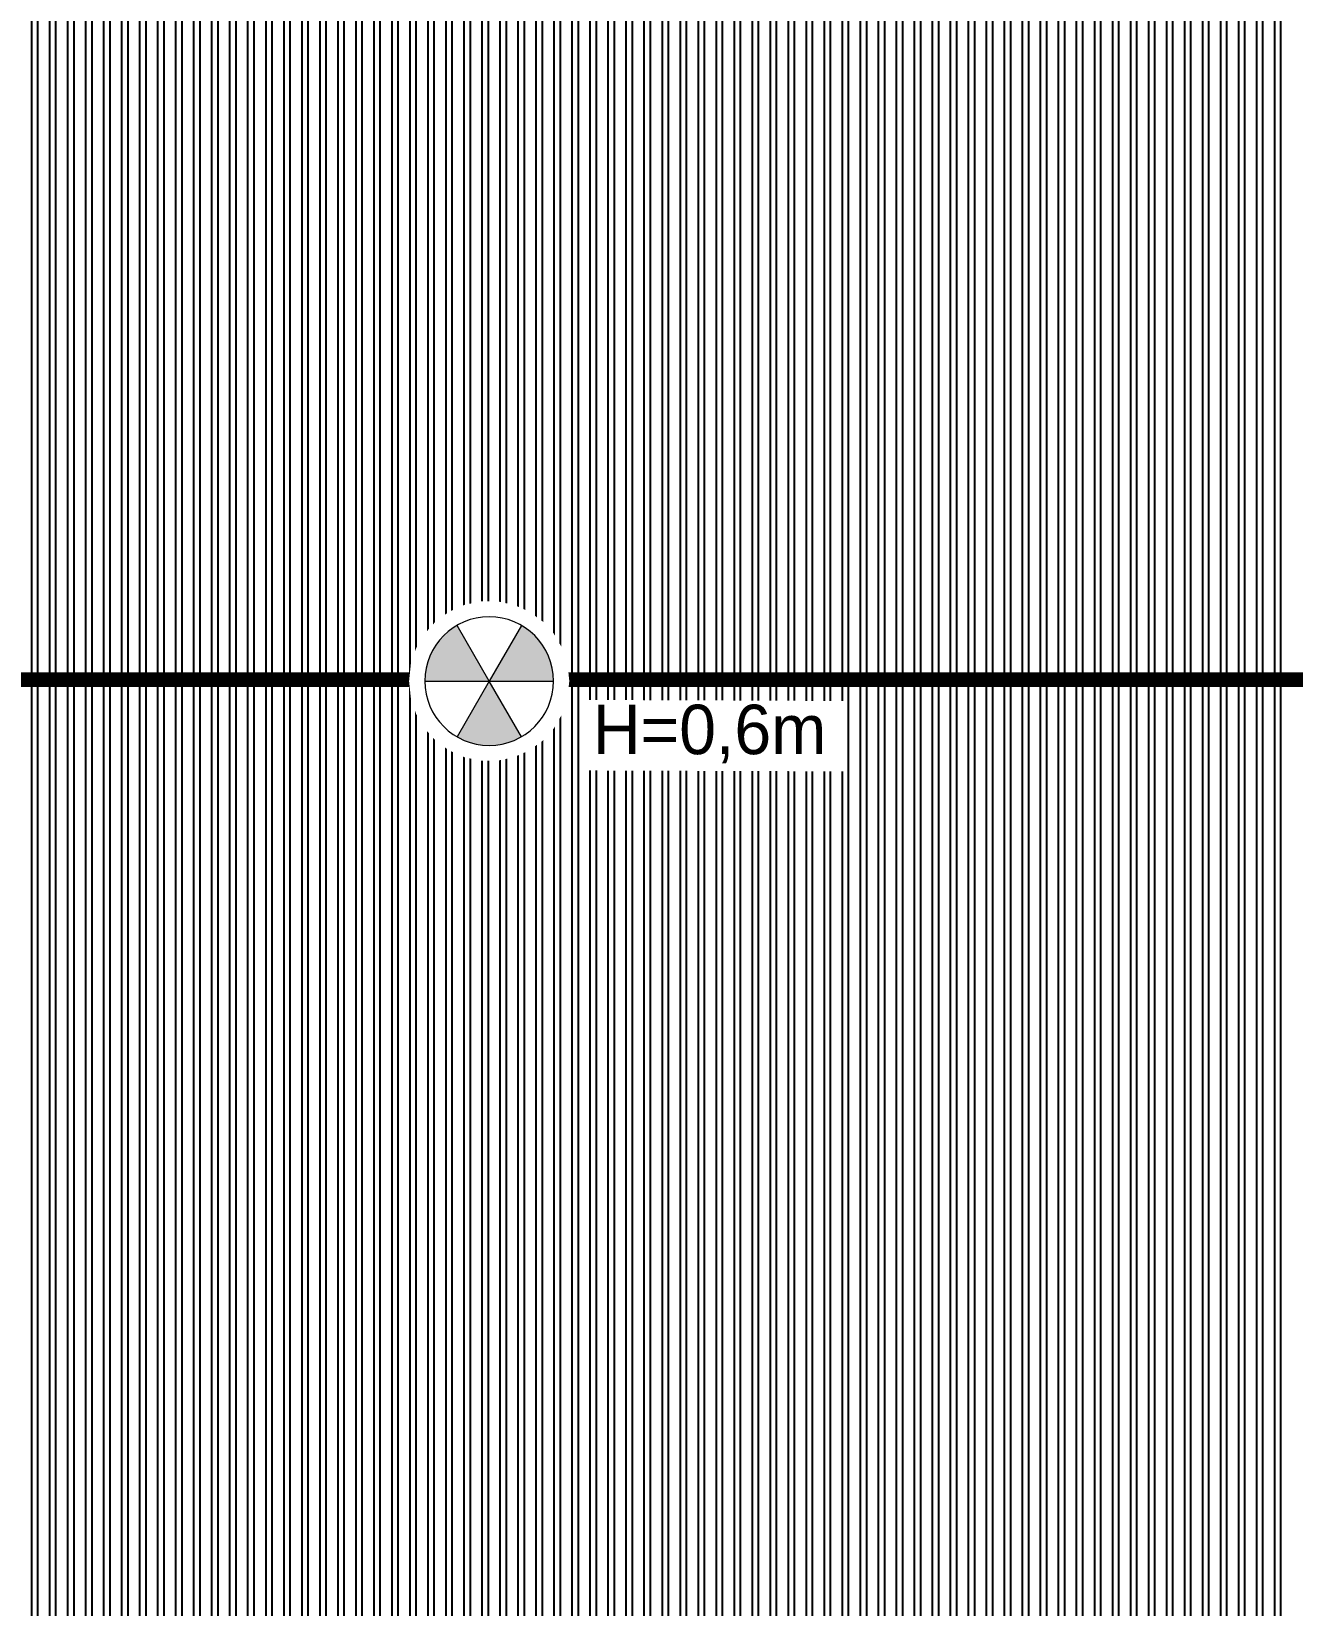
# Model space of a CAD drawing. Header units: millimetres. Extents: x -107267 to 109426, y -98906 to 83910.
# Drawn here: x -4756 to -423, y -10804 to -5394 of the extents above; entities that cross this region are included whole.
import ezdxf
from ezdxf.enums import TextEntityAlignment as Align

# ---------------------------------------------------------------- set-up
doc = ezdxf.new("R2010")
doc.units = ezdxf.units.MM
doc.linetypes.add('ACAD_ISO10W100', pattern=[18, 12, -3, 0, -3])
for name, color, linetype in [('00 - wipout', 1, 'Continuous'), ('00 - ZONA DE PROTEÇÃO', 4, 'Continuous'), ('Top (Plan) View-MISC', 7, 'Continuous')]:
    doc.layers.add(name, color=color, linetype=linetype)
doc.layers.add('000-M3G-MALHA NOVA', color=5, linetype='ACAD_ISO10W100', lineweight=0)
doc.layers.add('00_SPDA_captacao_novo', color=5, linetype='Continuous', lineweight=9)

# ---------------------------------------------------------------- blocks, each defined once
blk = doc.blocks.new('M3G_P_CPTOR AEREO 600')
blk.add_attdef('ALTURA', text='', height=1.7).set_placement((0.739, -2.574), align=Align.TOP_LEFT)
at = {"color": 255, "lineweight": 0}
blk.add_wipeout([(-0.23, 2.19), (-0.68, 2.094), (-1.101, 1.907), (-1.473, 1.636), (-1.781, 1.294), (-2.012, 0.896), (-2.154, 0.458), (-2.202, 0), (-2.154, -0.458), (-2.012, -0.896), (-1.781, -1.294), (-1.473, -1.636), (-1.101, -1.907), (-0.68, -2.094), (-0.23, -2.19), (0.23, -2.19), (0.68, -2.094), (1.101, -1.907), (1.473, -1.636), (1.781, -1.294), (2.012, -0.896), (2.154, -0.458), (2.202, 0), (2.154, 0.458), (2.012, 0.896), (1.781, 1.294), (1.473, 1.636), (1.101, 1.907), (0.68, 2.094), (0.23, 2.19)], dxfattribs=at)
at = {"lineweight": 9}
h = blk.add_hatch(color=256, dxfattribs=at)
h.dxf.hatch_style = 1
h.paths.add_polyline_path([(0.884, 1.532, 0.267949), (-0.884, 1.532), (0, 0)])
h.paths.add_polyline_path([(-1.769, 0, 0.267949), (-0.884, -1.532), (0, 0)])
h.paths.add_polyline_path([(0.884, -1.532, 0.267949), (1.769, 0), (0, 0)])
for p, q in [((0, 0), (-0.884, 1.532)), ((0.884, 1.532), (0, 0)), ((-1.769, 0), (0, 0)), ((0, 0), (-0.884, -1.532)), ((0.884, -1.532), (0, 0)), ((0, 0), (1.769, 0))]:
    blk.add_line(p, q, dxfattribs=at)
blk.add_circle((0, 0), 1.769, dxfattribs=at)
blk = doc.blocks.new('*U481')
at = {"layer": 'Top (Plan) View-MISC', "color": 0, "linetype": 'ByBlock', "lineweight": -2}
for p, q in [((-4735.1, -7621.9), (-4694.4, -7621.9)), ((-4673.2, -7621.9), (-4632.5, -7621.9)), ((-4611.3, -7621.9), (-4570.6, -7621.9)), ((-4549.4, -7621.9), (-4508.7, -7621.9)), ((-4487.5, -7621.9), (-4446.8, -7621.9)), ((-4425.6, -7621.9), (-4384.9, -7621.9)), ((-4363.7, -7621.9), (-4323, -7621.9)), ((-4301.8, -7621.9), (-4261.1, -7621.9)), ((-4239.9, -7621.9), (-4199.2, -7621.9)), ((-4178, -7621.9), (-4137.3, -7621.9)), ((-4116.1, -7621.9), (-4075.4, -7621.9)), ((-4054.2, -7621.9), (-4013.5, -7621.9)), ((-3992.3, -7621.9), (-3951.6, -7621.9)), ((-3930.4, -7621.9), (-3889.7, -7621.9)), ((-3868.5, -7621.9), (-3827.8, -7621.9)), ((-3806.6, -7621.9), (-3765.9, -7621.9)), ((-3744.7, -7621.9), (-3704, -7621.9)), ((-3682.8, -7621.9), (-3642.1, -7621.9)), ((-3620.9, -7621.9), (-3580.2, -7621.9)), ((-3559, -7621.9), (-3518.3, -7621.9)), ((-3497.1, -7621.9), (-3456.4, -7621.9)), ((-3435.2, -7621.9), (-3394.5, -7621.9)), ((-3373.3, -7621.9), (-3332.6, -7621.9)), ((-3311.4, -7621.9), (-3270.7, -7621.9)), ((-3249.5, -7621.9), (-3208.8, -7621.9)), ((-3187.6, -7621.9), (-3146.9, -7621.9)), ((-3121.5, -7621.9), (-3085, -7621.9)), ((-3063.8, -7621.9), (-3023.1, -7621.9)), ((-3001.9, -7621.9), (-2961.2, -7621.9)), ((-2940, -7621.9), (-2899.3, -7621.9)), ((-2878.1, -7621.9), (-2837.4, -7621.9)), ((-2816.2, -7621.9), (-2775.5, -7621.9)), ((-2754.3, -7621.9), (-2713.6, -7621.9)), ((-2692.4, -7621.9), (-2651.7, -7621.9)), ((-2630.5, -7621.9), (-2589.8, -7621.9)), ((-2568.6, -7621.9), (-2527.9, -7621.9)), ((-2506.7, -7621.9), (-2466, -7621.9)), ((-2444.8, -7621.9), (-2404.1, -7621.9)), ((-2382.9, -7621.9), (-2342.2, -7621.9)), ((-2321, -7621.9), (-2280.3, -7621.9)), ((-2259.1, -7621.9), (-2218.4, -7621.9)), ((-2197.2, -7621.9), (-2156.5, -7621.9)), ((-2135.3, -7621.9), (-2094.6, -7621.9)), ((-2073.4, -7621.9), (-2032.7, -7621.9)), ((-2011.5, -7621.9), (-1970.8, -7621.9)), ((-1949.6, -7621.9), (-1908.9, -7621.9)), ((-1887.7, -7621.9), (-1847, -7621.9)), ((-1825.8, -7621.9), (-1785.1, -7621.9)), ((-1763.9, -7621.9), (-1723.2, -7621.9)), ((-1702, -7621.9), (-1661.3, -7621.9)), ((-1640.1, -7621.9), (-1599.4, -7621.9)), ((-1578.2, -7621.9), (-1537.5, -7621.9)), ((-1516.3, -7621.9), (-1475.6, -7621.9)), ((-1454.4, -7621.9), (-1413.7, -7621.9)), ((-1392.5, -7621.9), (-1351.8, -7621.9)), ((-1330.6, -7621.9), (-1290, -7621.9)), ((-1268.7, -7621.9), (-1228.1, -7621.9)), ((-1206.8, -7621.9), (-1166.2, -7621.9)), ((-1144.9, -7621.9), (-1104.3, -7621.9)), ((-1083, -7621.9), (-1042.4, -7621.9)), ((-1021.1, -7621.9), (-980.5, -7621.9)), ((-959.2, -7621.9), (-918.6, -7621.9)), ((-897.4, -7621.9), (-856.7, -7621.9)), ((-835.5, -7621.9), (-794.8, -7621.9)), ((-773.6, -7621.9), (-732.9, -7621.9)), ((-711.7, -7621.9), (-671, -7621.9)), ((-649.8, -7621.9), (-609.1, -7621.9)), ((-587.9, -7621.9), (-547.2, -7621.9)), ((-526, -7621.9), (-485.3, -7621.9)), ((-464.1, -7621.9), (-423.4, -7621.9))]:
    blk.add_line(p, q, dxfattribs=at)
blk = doc.blocks.new('*U870')
at = {"layer": 'Top (Plan) View-MISC', "color": 0, "linetype": 'ByBlock', "lineweight": -2}
for p, q in [((-485.3, -381.9), (-485.3, -7621.9)), ((-464.1, -381.9), (-464.1, -7621.9)), ((-485.3, -7621.9), (-485.3, -14861.9)), ((-485.3, -7621.9), (-464.1, -7621.9)), ((-464.1, -7621.9), (-464.1, -14861.9))]:
    blk.add_line(p, q, dxfattribs=at)
blk = doc.blocks.new('*U871')
at = {"layer": 'Top (Plan) View-MISC', "color": 0, "linetype": 'ByBlock', "lineweight": -2}
for p, q in [((-547.2, -381.9), (-547.2, -7621.9)), ((-526, -381.9), (-526, -7621.9)), ((-547.2, -7621.9), (-547.2, -14861.9)), ((-547.2, -7621.9), (-526, -7621.9)), ((-526, -7621.9), (-526, -14861.9))]:
    blk.add_line(p, q, dxfattribs=at)
blk = doc.blocks.new('*U872')
at = {"layer": 'Top (Plan) View-MISC', "color": 0, "linetype": 'ByBlock', "lineweight": -2}
for p, q in [((-609.1, -381.9), (-609.1, -7621.9)), ((-587.9, -381.9), (-587.9, -7621.9)), ((-609.1, -7621.9), (-609.1, -14861.9)), ((-609.1, -7621.9), (-587.9, -7621.9)), ((-587.9, -7621.9), (-587.9, -14861.9))]:
    blk.add_line(p, q, dxfattribs=at)
blk = doc.blocks.new('*U873')
at = {"layer": 'Top (Plan) View-MISC', "color": 0, "linetype": 'ByBlock', "lineweight": -2}
for p, q in [((-671, -381.9), (-671, -7621.9)), ((-649.8, -381.9), (-649.8, -7621.9)), ((-671, -7621.9), (-671, -14861.9)), ((-671, -7621.9), (-649.8, -7621.9)), ((-649.8, -7621.9), (-649.8, -14861.9))]:
    blk.add_line(p, q, dxfattribs=at)
blk = doc.blocks.new('*U874')
at = {"layer": 'Top (Plan) View-MISC', "color": 0, "linetype": 'ByBlock', "lineweight": -2}
for p, q in [((-732.9, -381.9), (-732.9, -7621.9)), ((-711.7, -381.9), (-711.7, -7621.9)), ((-732.9, -7621.9), (-732.9, -14861.9)), ((-732.9, -7621.9), (-711.7, -7621.9)), ((-711.7, -7621.9), (-711.7, -14861.9))]:
    blk.add_line(p, q, dxfattribs=at)
blk = doc.blocks.new('*U875')
at = {"layer": 'Top (Plan) View-MISC', "color": 0, "linetype": 'ByBlock', "lineweight": -2}
for p, q in [((-794.8, -381.9), (-794.8, -7621.9)), ((-773.6, -381.9), (-773.6, -7621.9)), ((-794.8, -7621.9), (-794.8, -14861.9)), ((-794.8, -7621.9), (-773.6, -7621.9)), ((-773.6, -7621.9), (-773.6, -14861.9))]:
    blk.add_line(p, q, dxfattribs=at)
blk = doc.blocks.new('*U876')
at = {"layer": 'Top (Plan) View-MISC', "color": 0, "linetype": 'ByBlock', "lineweight": -2}
for p, q in [((-856.7, -381.9), (-856.7, -7621.9)), ((-835.5, -381.9), (-835.5, -7621.9)), ((-856.7, -7621.9), (-856.7, -14861.9)), ((-856.7, -7621.9), (-835.5, -7621.9)), ((-835.5, -7621.9), (-835.5, -14861.9))]:
    blk.add_line(p, q, dxfattribs=at)
blk = doc.blocks.new('*U877')
at = {"layer": 'Top (Plan) View-MISC', "color": 0, "linetype": 'ByBlock', "lineweight": -2}
for p, q in [((-918.6, -381.9), (-918.6, -7621.9)), ((-897.4, -381.9), (-897.4, -7621.9)), ((-918.6, -7621.9), (-918.6, -14861.9)), ((-918.6, -7621.9), (-897.4, -7621.9)), ((-897.4, -7621.9), (-897.4, -14861.9))]:
    blk.add_line(p, q, dxfattribs=at)
blk = doc.blocks.new('*U878')
at = {"layer": 'Top (Plan) View-MISC', "color": 0, "linetype": 'ByBlock', "lineweight": -2}
for p, q in [((-980.5, -381.9), (-980.5, -7621.9)), ((-959.2, -381.9), (-959.2, -7621.9)), ((-980.5, -7621.9), (-980.5, -14861.9)), ((-980.5, -7621.9), (-959.2, -7621.9)), ((-959.2, -7621.9), (-959.2, -14861.9))]:
    blk.add_line(p, q, dxfattribs=at)
blk = doc.blocks.new('*U879')
at = {"layer": 'Top (Plan) View-MISC', "color": 0, "linetype": 'ByBlock', "lineweight": -2}
for p, q in [((-1042.4, -381.9), (-1042.4, -7621.9)), ((-1021.1, -381.9), (-1021.1, -7621.9)), ((-1042.4, -7621.9), (-1042.4, -14861.9)), ((-1042.4, -7621.9), (-1021.1, -7621.9)), ((-1021.1, -7621.9), (-1021.1, -14861.9))]:
    blk.add_line(p, q, dxfattribs=at)
blk = doc.blocks.new('*U880')
at = {"layer": 'Top (Plan) View-MISC', "color": 0, "linetype": 'ByBlock', "lineweight": -2}
for p, q in [((-1104.3, -381.9), (-1104.3, -7621.9)), ((-1083, -381.9), (-1083, -7621.9)), ((-1104.3, -7621.9), (-1104.3, -14861.9)), ((-1104.3, -7621.9), (-1083, -7621.9)), ((-1083, -7621.9), (-1083, -14861.9))]:
    blk.add_line(p, q, dxfattribs=at)
blk = doc.blocks.new('*U881')
at = {"layer": 'Top (Plan) View-MISC', "color": 0, "linetype": 'ByBlock', "lineweight": -2}
for p, q in [((-1166.2, -3379.4), (-1166.2, -7621.9)), ((-1144.9, -3379.4), (-1144.9, -7621.9)), ((-1166.2, -7621.9), (-1166.2, -14861.9)), ((-1166.2, -7621.9), (-1144.9, -7621.9)), ((-1144.9, -7621.9), (-1144.9, -14861.9))]:
    blk.add_line(p, q, dxfattribs=at)
blk = doc.blocks.new('*U882')
at = {"layer": 'Top (Plan) View-MISC', "color": 0, "linetype": 'ByBlock', "lineweight": -2}
for p, q in [((-1228.1, -3379.4), (-1228.1, -7621.9)), ((-1206.8, -3379.4), (-1206.8, -7621.9)), ((-1228.1, -7621.9), (-1228.1, -14861.9)), ((-1228.1, -7621.9), (-1206.8, -7621.9)), ((-1206.8, -7621.9), (-1206.8, -14861.9))]:
    blk.add_line(p, q, dxfattribs=at)
blk = doc.blocks.new('*U883')
at = {"layer": 'Top (Plan) View-MISC', "color": 0, "linetype": 'ByBlock', "lineweight": -2}
for p, q in [((-1268.7, -3188), (-1268.7, -7621.9)), ((-1290, -3218.4), (-1290, -7621.9)), ((-1290, -7621.9), (-1290, -14861.9)), ((-1290, -7621.9), (-1268.7, -7621.9)), ((-1268.7, -7621.9), (-1268.7, -14861.9))]:
    blk.add_line(p, q, dxfattribs=at)
blk = doc.blocks.new('*U884')
at = {"layer": 'Top (Plan) View-MISC', "color": 0, "linetype": 'ByBlock', "lineweight": -2}
for p, q in [((-1351.8, -3271.5), (-1351.8, -7621.9)), ((-1330.6, -3257.3), (-1330.6, -7621.9)), ((-1351.8, -7621.9), (-1351.8, -14861.9)), ((-1351.8, -7621.9), (-1330.6, -7621.9)), ((-1330.6, -7621.9), (-1330.6, -14861.9))]:
    blk.add_line(p, q, dxfattribs=at)
blk = doc.blocks.new('*U885')
at = {"layer": 'Top (Plan) View-MISC', "color": 0, "linetype": 'ByBlock', "lineweight": -2}
for p, q in [((-1413.7, -3297.2), (-1413.7, -7621.9)), ((-1392.5, -3290.7), (-1392.5, -7621.9)), ((-1413.7, -7621.9), (-1413.7, -14861.9)), ((-1413.7, -7621.9), (-1392.5, -7621.9)), ((-1392.5, -7621.9), (-1392.5, -14861.9))]:
    blk.add_line(p, q, dxfattribs=at)
blk = doc.blocks.new('*U886')
at = {"layer": 'Top (Plan) View-MISC', "color": 0, "linetype": 'ByBlock', "lineweight": -2}
for p, q in [((-1475.6, -3304.6), (-1475.6, -7621.9)), ((-1454.4, -3304), (-1454.4, -7621.9)), ((-1475.6, -7621.9), (-1475.6, -14861.9)), ((-1475.6, -7621.9), (-1454.4, -7621.9)), ((-1454.4, -7621.9), (-1454.4, -14861.9))]:
    blk.add_line(p, q, dxfattribs=at)
blk = doc.blocks.new('*U887')
at = {"layer": 'Top (Plan) View-MISC', "color": 0, "linetype": 'ByBlock', "lineweight": -2}
for p, q in [((-1537.5, -3295.5), (-1537.5, -7621.9)), ((-1516.3, -3300.6), (-1516.3, -7621.9)), ((-1537.5, -7621.9), (-1537.5, -14861.9)), ((-1537.5, -7621.9), (-1516.3, -7621.9)), ((-1516.3, -7621.9), (-1516.3, -14861.9))]:
    blk.add_line(p, q, dxfattribs=at)
blk = doc.blocks.new('*U888')
at = {"layer": 'Top (Plan) View-MISC', "color": 0, "linetype": 'ByBlock', "lineweight": -2}
for p, q in [((-1599.4, -3267.7), (-1599.4, -7621.9)), ((-1578.2, -3279.7), (-1578.2, -7621.9)), ((-1599.4, -7621.9), (-1599.4, -14861.9)), ((-1599.4, -7621.9), (-1578.2, -7621.9)), ((-1578.2, -7621.9), (-1578.2, -14861.9))]:
    blk.add_line(p, q, dxfattribs=at)
blk = doc.blocks.new('*U889')
at = {"layer": 'Top (Plan) View-MISC', "color": 0, "linetype": 'ByBlock', "lineweight": -2}
for p, q in [((-1661.3, -3210.5), (-1661.3, -7621.9)), ((-1640.1, -3235), (-1640.1, -7621.9)), ((-1661.3, -7621.9), (-1661.3, -14861.9)), ((-1661.3, -7621.9), (-1640.1, -7621.9)), ((-1640.1, -7621.9), (-1640.1, -14861.9))]:
    blk.add_line(p, q, dxfattribs=at)
blk = doc.blocks.new('*U890')
at = {"layer": 'Top (Plan) View-MISC', "color": 0, "linetype": 'ByBlock', "lineweight": -2}
for p, q in [((-1723.2, -381.9), (-1723.2, -7621.9)), ((-1702, -3124.9), (-1702, -7621.9)), ((-1723.2, -7621.9), (-1723.2, -14861.9)), ((-1723.2, -7621.9), (-1702, -7621.9)), ((-1702, -7621.9), (-1702, -14861.9))]:
    blk.add_line(p, q, dxfattribs=at)
blk = doc.blocks.new('*U891')
at = {"layer": 'Top (Plan) View-MISC', "color": 0, "linetype": 'ByBlock', "lineweight": -2}
for p, q in [((-1785.1, -381.9), (-1785.1, -7621.9)), ((-1763.9, -381.9), (-1763.9, -7621.9)), ((-1785.1, -7621.9), (-1785.1, -14861.9)), ((-1785.1, -7621.9), (-1763.9, -7621.9)), ((-1763.9, -7621.9), (-1763.9, -14861.9))]:
    blk.add_line(p, q, dxfattribs=at)
blk = doc.blocks.new('*U892')
at = {"layer": 'Top (Plan) View-MISC', "color": 0, "linetype": 'ByBlock', "lineweight": -2}
for p, q in [((-1847, -381.9), (-1847, -7621.9)), ((-1825.8, -381.9), (-1825.8, -7621.9)), ((-1847, -7621.9), (-1847, -14861.9)), ((-1847, -7621.9), (-1825.8, -7621.9)), ((-1825.8, -7621.9), (-1825.8, -14861.9))]:
    blk.add_line(p, q, dxfattribs=at)
blk = doc.blocks.new('*U893')
at = {"layer": 'Top (Plan) View-MISC', "color": 0, "linetype": 'ByBlock', "lineweight": -2}
for p, q in [((-1908.9, -381.9), (-1908.9, -7621.9)), ((-1887.7, -381.9), (-1887.7, -7621.9)), ((-1908.9, -7621.9), (-1908.9, -14861.9)), ((-1908.9, -7621.9), (-1887.7, -7621.9)), ((-1887.7, -7621.9), (-1887.7, -14861.9))]:
    blk.add_line(p, q, dxfattribs=at)
blk = doc.blocks.new('*U894')
at = {"layer": 'Top (Plan) View-MISC', "color": 0, "linetype": 'ByBlock', "lineweight": -2}
for p, q in [((-1970.8, -381.9), (-1970.8, -7621.9)), ((-1949.6, -381.9), (-1949.6, -7621.9)), ((-1970.8, -7621.9), (-1970.8, -14861.9)), ((-1970.8, -7621.9), (-1949.6, -7621.9)), ((-1949.6, -7621.9), (-1949.6, -14861.9))]:
    blk.add_line(p, q, dxfattribs=at)
blk = doc.blocks.new('*U895')
at = {"layer": 'Top (Plan) View-MISC', "color": 0, "linetype": 'ByBlock', "lineweight": -2}
for p, q in [((-2032.7, -381.9), (-2032.7, -7621.9)), ((-2011.5, -381.9), (-2011.5, -7621.9)), ((-2032.7, -7621.9), (-2032.7, -14861.9)), ((-2032.7, -7621.9), (-2011.5, -7621.9)), ((-2011.5, -7621.9), (-2011.5, -14861.9))]:
    blk.add_line(p, q, dxfattribs=at)
blk = doc.blocks.new('*U896')
at = {"layer": 'Top (Plan) View-MISC', "color": 0, "linetype": 'ByBlock', "lineweight": -2}
for p, q in [((-2094.6, -381.9), (-2094.6, -7621.9)), ((-2073.4, -381.9), (-2073.4, -7621.9)), ((-2094.6, -7621.9), (-2094.6, -14861.9)), ((-2094.6, -7621.9), (-2073.4, -7621.9)), ((-2073.4, -7621.9), (-2073.4, -14861.9))]:
    blk.add_line(p, q, dxfattribs=at)
blk = doc.blocks.new('*U897')
at = {"layer": 'Top (Plan) View-MISC', "color": 0, "linetype": 'ByBlock', "lineweight": -2}
for p, q in [((-2156.5, -381.9), (-2156.5, -7621.9)), ((-2135.3, -381.9), (-2135.3, -7621.9)), ((-2156.5, -7621.9), (-2156.5, -14861.9)), ((-2156.5, -7621.9), (-2135.3, -7621.9)), ((-2135.3, -7621.9), (-2135.3, -14861.9))]:
    blk.add_line(p, q, dxfattribs=at)
blk = doc.blocks.new('*U898')
at = {"layer": 'Top (Plan) View-MISC', "color": 0, "linetype": 'ByBlock', "lineweight": -2}
for p, q in [((-2218.4, -381.9), (-2218.4, -7621.9)), ((-2197.2, -381.9), (-2197.2, -7621.9)), ((-2218.4, -7621.9), (-2218.4, -14861.9)), ((-2218.4, -7621.9), (-2197.2, -7621.9)), ((-2197.2, -7621.9), (-2197.2, -14861.9))]:
    blk.add_line(p, q, dxfattribs=at)
blk = doc.blocks.new('*U899')
at = {"layer": 'Top (Plan) View-MISC', "color": 0, "linetype": 'ByBlock', "lineweight": -2}
for p, q in [((-2280.3, -381.9), (-2280.3, -7621.9)), ((-2259.1, -381.9), (-2259.1, -7621.9)), ((-2280.3, -7621.9), (-2280.3, -14861.9)), ((-2280.3, -7621.9), (-2259.1, -7621.9)), ((-2259.1, -7621.9), (-2259.1, -14861.9))]:
    blk.add_line(p, q, dxfattribs=at)
blk = doc.blocks.new('*U900')
at = {"layer": 'Top (Plan) View-MISC', "color": 0, "linetype": 'ByBlock', "lineweight": -2}
for p, q in [((-2342.2, -381.9), (-2342.2, -7621.9)), ((-2321, -381.9), (-2321, -7621.9)), ((-2342.2, -7621.9), (-2342.2, -14861.9)), ((-2342.2, -7621.9), (-2321, -7621.9)), ((-2321, -7621.9), (-2321, -14861.9))]:
    blk.add_line(p, q, dxfattribs=at)
blk = doc.blocks.new('*U901')
at = {"layer": 'Top (Plan) View-MISC', "color": 0, "linetype": 'ByBlock', "lineweight": -2}
for p, q in [((-2404.1, -381.9), (-2404.1, -7621.9)), ((-2382.9, -381.9), (-2382.9, -7621.9)), ((-2404.1, -7621.9), (-2404.1, -14861.9)), ((-2404.1, -7621.9), (-2382.9, -7621.9)), ((-2382.9, -7621.9), (-2382.9, -14861.9))]:
    blk.add_line(p, q, dxfattribs=at)
blk = doc.blocks.new('*U902')
at = {"layer": 'Top (Plan) View-MISC', "color": 0, "linetype": 'ByBlock', "lineweight": -2}
for p, q in [((-2466, -381.9), (-2466, -7621.9)), ((-2444.8, -381.9), (-2444.8, -7621.9)), ((-2466, -7621.9), (-2466, -14861.9)), ((-2466, -7621.9), (-2444.8, -7621.9)), ((-2444.8, -7621.9), (-2444.8, -14861.9))]:
    blk.add_line(p, q, dxfattribs=at)
blk = doc.blocks.new('*U903')
at = {"layer": 'Top (Plan) View-MISC', "color": 0, "linetype": 'ByBlock', "lineweight": -2}
for p, q in [((-2527.9, -381.9), (-2527.9, -7621.9)), ((-2506.7, -381.9), (-2506.7, -7621.9)), ((-2527.9, -7621.9), (-2527.9, -14861.9)), ((-2527.9, -7621.9), (-2506.7, -7621.9)), ((-2506.7, -7621.9), (-2506.7, -14861.9))]:
    blk.add_line(p, q, dxfattribs=at)
blk = doc.blocks.new('*U904')
at = {"layer": 'Top (Plan) View-MISC', "color": 0, "linetype": 'ByBlock', "lineweight": -2}
for p, q in [((-2589.8, -381.9), (-2589.8, -7621.9)), ((-2568.6, -381.9), (-2568.6, -7621.9)), ((-2589.8, -7621.9), (-2589.8, -14861.9)), ((-2589.8, -7621.9), (-2568.6, -7621.9)), ((-2568.6, -7621.9), (-2568.6, -14861.9))]:
    blk.add_line(p, q, dxfattribs=at)
blk = doc.blocks.new('*U905')
at = {"layer": 'Top (Plan) View-MISC', "color": 0, "linetype": 'ByBlock', "lineweight": -2}
for p, q in [((-2651.7, -381.9), (-2651.7, -7621.9)), ((-2630.5, -381.9), (-2630.5, -7621.9)), ((-2651.7, -7621.9), (-2651.7, -14861.9)), ((-2651.7, -7621.9), (-2630.5, -7621.9)), ((-2630.5, -7621.9), (-2630.5, -14861.9))]:
    blk.add_line(p, q, dxfattribs=at)
blk = doc.blocks.new('*U906')
at = {"layer": 'Top (Plan) View-MISC', "color": 0, "linetype": 'ByBlock', "lineweight": -2}
for p, q in [((-2713.6, -381.9), (-2713.6, -7621.9)), ((-2692.4, -381.9), (-2692.4, -7621.9)), ((-2713.6, -7621.9), (-2713.6, -14861.9)), ((-2713.6, -7621.9), (-2692.4, -7621.9)), ((-2692.4, -7621.9), (-2692.4, -14861.9))]:
    blk.add_line(p, q, dxfattribs=at)
blk = doc.blocks.new('*U907')
at = {"layer": 'Top (Plan) View-MISC', "color": 0, "linetype": 'ByBlock', "lineweight": -2}
for p, q in [((-2775.5, -381.9), (-2775.5, -7621.9)), ((-2754.3, -381.9), (-2754.3, -7621.9)), ((-2775.5, -7621.9), (-2775.5, -14861.9)), ((-2775.5, -7621.9), (-2754.3, -7621.9)), ((-2754.3, -7621.9), (-2754.3, -14861.9))]:
    blk.add_line(p, q, dxfattribs=at)
blk = doc.blocks.new('*U908')
at = {"layer": 'Top (Plan) View-MISC', "color": 0, "linetype": 'ByBlock', "lineweight": -2}
for p, q in [((-2837.4, -381.9), (-2837.4, -7621.9)), ((-2816.2, -381.9), (-2816.2, -7621.9)), ((-2837.4, -7621.9), (-2837.4, -14861.9)), ((-2837.4, -7621.9), (-2816.2, -7621.9)), ((-2816.2, -7621.9), (-2816.2, -14861.9))]:
    blk.add_line(p, q, dxfattribs=at)
blk = doc.blocks.new('*U909')
at = {"layer": 'Top (Plan) View-MISC', "color": 0, "linetype": 'ByBlock', "lineweight": -2}
for p, q in [((-2899.3, -381.9), (-2899.3, -7621.9)), ((-2878.1, -381.9), (-2878.1, -7621.9)), ((-2899.3, -7621.9), (-2899.3, -14861.9)), ((-2899.3, -7621.9), (-2878.1, -7621.9)), ((-2878.1, -7621.9), (-2878.1, -14861.9))]:
    blk.add_line(p, q, dxfattribs=at)
blk = doc.blocks.new('*U910')
at = {"layer": 'Top (Plan) View-MISC', "color": 0, "linetype": 'ByBlock', "lineweight": -2}
for p, q in [((-2961.2, -381.9), (-2961.2, -7621.9)), ((-2940, -381.9), (-2940, -7621.9)), ((-2961.2, -7621.9), (-2961.2, -14861.9)), ((-2961.2, -7621.9), (-2940, -7621.9)), ((-2940, -7621.9), (-2940, -14861.9))]:
    blk.add_line(p, q, dxfattribs=at)
blk = doc.blocks.new('*U911')
at = {"layer": 'Top (Plan) View-MISC', "color": 0, "linetype": 'ByBlock', "lineweight": -2}
for p, q in [((-3023.1, -381.9), (-3023.1, -7621.9)), ((-3001.9, -381.9), (-3001.9, -7621.9)), ((-3023.1, -7621.9), (-3023.1, -14861.9)), ((-3023.1, -7621.9), (-3001.9, -7621.9)), ((-3001.9, -7621.9), (-3001.9, -14861.9))]:
    blk.add_line(p, q, dxfattribs=at)
blk = doc.blocks.new('*U912')
at = {"layer": 'Top (Plan) View-MISC', "color": 0, "linetype": 'ByBlock', "lineweight": -2}
for p, q in [((-3085, -381.9), (-3085, -7621.9)), ((-3063.8, -381.9), (-3063.8, -7621.9)), ((-3085, -7621.9), (-3085, -14861.9)), ((-3085, -7621.9), (-3063.8, -7621.9)), ((-3063.8, -7621.9), (-3063.8, -14861.9))]:
    blk.add_line(p, q, dxfattribs=at)
blk = doc.blocks.new('*U913')
at = {"layer": 'Top (Plan) View-MISC', "color": 0, "linetype": 'ByBlock', "lineweight": -2}
for p, q in [((-3146.9, -2752.2), (-3146.9, -7621.9)), ((-3125.7, -2752.2), (-3125.7, -7613.3)), ((-3146.9, -7621.9), (-3146.9, -14861.9)), ((-3146.9, -7621.9), (-3140.5, -7621.9)), ((-3125.7, -7621.9), (-3125.7, -14861.9))]:
    blk.add_line(p, q, dxfattribs=at)
blk = doc.blocks.new('*U914')
at = {"layer": 'Top (Plan) View-MISC', "color": 0, "linetype": 'ByBlock', "lineweight": -2}
for p, q in [((-3208.8, -381.9), (-3208.8, -7621.9)), ((-3187.6, -2752.2), (-3187.6, -7621.9)), ((-3208.8, -7621.9), (-3208.8, -14861.9)), ((-3208.8, -7621.9), (-3187.6, -7621.9)), ((-3187.6, -7621.9), (-3187.6, -14861.9))]:
    blk.add_line(p, q, dxfattribs=at)
blk = doc.blocks.new('*U915')
at = {"layer": 'Top (Plan) View-MISC', "color": 0, "linetype": 'ByBlock', "lineweight": -2}
for p, q in [((-3270.7, -4333.8), (-3270.7, -7621.9)), ((-3249.5, -4333.8), (-3249.5, -7621.9)), ((-3270.7, -7621.9), (-3270.7, -14861.9)), ((-3270.7, -7621.9), (-3249.5, -7621.9)), ((-3249.5, -7621.9), (-3249.5, -14861.9))]:
    blk.add_line(p, q, dxfattribs=at)
blk = doc.blocks.new('*U916')
at = {"layer": 'Top (Plan) View-MISC', "color": 0, "linetype": 'ByBlock', "lineweight": -2}
for p, q in [((-3332.6, -4071.3), (-3332.6, -7621.9)), ((-3311.4, -4333.8), (-3311.4, -7621.9)), ((-3332.6, -7621.9), (-3332.6, -14861.9)), ((-3332.6, -7621.9), (-3311.4, -7621.9)), ((-3311.4, -7621.9), (-3311.4, -14861.9))]:
    blk.add_line(p, q, dxfattribs=at)
blk = doc.blocks.new('*U917')
at = {"layer": 'Top (Plan) View-MISC', "color": 0, "linetype": 'ByBlock', "lineweight": -2}
for p, q in [((-3373.3, -4162.5), (-3373.3, -7621.9)), ((-3394.5, -4187.6), (-3394.5, -7621.9)), ((-3394.5, -7621.9), (-3394.5, -14861.9)), ((-3394.5, -7621.9), (-3373.3, -7621.9)), ((-3373.3, -7621.9), (-3373.3, -14861.9))]:
    blk.add_line(p, q, dxfattribs=at)
blk = doc.blocks.new('*U918')
at = {"layer": 'Top (Plan) View-MISC', "color": 0, "linetype": 'ByBlock', "lineweight": -2}
for p, q in [((-3456.4, -4233.2), (-3456.4, -7621.9)), ((-3435.2, -4221), (-3435.2, -7621.9)), ((-3456.4, -7621.9), (-3456.4, -14861.9)), ((-3456.4, -7621.9), (-3435.2, -7621.9)), ((-3435.2, -7621.9), (-3435.2, -14861.9))]:
    blk.add_line(p, q, dxfattribs=at)
blk = doc.blocks.new('*U919')
at = {"layer": 'Top (Plan) View-MISC', "color": 0, "linetype": 'ByBlock', "lineweight": -2}
for p, q in [((-3518.3, -4254.7), (-3518.3, -7621.9)), ((-3497.1, -4249.5), (-3497.1, -7621.9)), ((-3518.3, -7621.9), (-3518.3, -14861.9)), ((-3518.3, -7621.9), (-3497.1, -7621.9)), ((-3497.1, -7621.9), (-3497.1, -14861.9))]:
    blk.add_line(p, q, dxfattribs=at)
blk = doc.blocks.new('*U920')
at = {"layer": 'Top (Plan) View-MISC', "color": 0, "linetype": 'ByBlock', "lineweight": -2}
for p, q in [((-3580.2, -4258.6), (-3580.2, -7621.9)), ((-3559, -4259.1), (-3559, -7621.9)), ((-3580.2, -7621.9), (-3580.2, -14861.9)), ((-3580.2, -7621.9), (-3559, -7621.9)), ((-3559, -7621.9), (-3559, -14861.9))]:
    blk.add_line(p, q, dxfattribs=at)
blk = doc.blocks.new('*U921')
at = {"layer": 'Top (Plan) View-MISC', "color": 0, "linetype": 'ByBlock', "lineweight": -2}
for p, q in [((-3642.1, -4245.8), (-3642.1, -7621.9)), ((-3620.9, -4252.2), (-3620.9, -7621.9)), ((-3642.1, -7621.9), (-3642.1, -14861.9)), ((-3642.1, -7621.9), (-3620.9, -7621.9)), ((-3620.9, -7621.9), (-3620.9, -14861.9))]:
    blk.add_line(p, q, dxfattribs=at)
blk = doc.blocks.new('*U922')
at = {"layer": 'Top (Plan) View-MISC', "color": 0, "linetype": 'ByBlock', "lineweight": -2}
for p, q in [((-3704, -4213.2), (-3704, -7621.9)), ((-3682.8, -4227.1), (-3682.8, -7621.9)), ((-3704, -7621.9), (-3704, -14861.9)), ((-3704, -7621.9), (-3682.8, -7621.9)), ((-3682.8, -7621.9), (-3682.8, -14861.9))]:
    blk.add_line(p, q, dxfattribs=at)
blk = doc.blocks.new('*U923')
at = {"layer": 'Top (Plan) View-MISC', "color": 0, "linetype": 'ByBlock', "lineweight": -2}
for p, q in [((-3765.9, -4145.5), (-3765.9, -7621.9)), ((-3744.7, -4175.1), (-3744.7, -7621.9)), ((-3765.9, -7621.9), (-3765.9, -14861.9)), ((-3765.9, -7621.9), (-3744.7, -7621.9)), ((-3744.7, -7621.9), (-3744.7, -14861.9))]:
    blk.add_line(p, q, dxfattribs=at)
blk = doc.blocks.new('*U924')
at = {"layer": 'Top (Plan) View-MISC', "color": 0, "linetype": 'ByBlock', "lineweight": -2}
for p, q in [((-3827.8, -381.9), (-3827.8, -7621.9)), ((-3806.6, -381.9), (-3806.6, -7621.9)), ((-3827.8, -7621.9), (-3827.8, -14861.9)), ((-3827.8, -7621.9), (-3806.6, -7621.9)), ((-3806.6, -7621.9), (-3806.6, -14861.9))]:
    blk.add_line(p, q, dxfattribs=at)
blk = doc.blocks.new('*U925')
at = {"layer": 'Top (Plan) View-MISC', "color": 0, "linetype": 'ByBlock', "lineweight": -2}
for p, q in [((-3868.5, -3173.9), (-3868.5, -7621.9)), ((-3889.7, -3208.6), (-3889.7, -7621.9)), ((-3889.7, -7621.9), (-3889.7, -14861.9)), ((-3889.7, -7621.9), (-3868.5, -7621.9)), ((-3868.5, -7621.9), (-3868.5, -14861.9))]:
    blk.add_line(p, q, dxfattribs=at)
blk = doc.blocks.new('*U926')
at = {"layer": 'Top (Plan) View-MISC', "color": 0, "linetype": 'ByBlock', "lineweight": -2}
for p, q in [((-3951.6, -3266.8), (-3951.6, -7621.9)), ((-3930.4, -3251.3), (-3930.4, -7621.9)), ((-3951.6, -7621.9), (-3951.6, -14861.9)), ((-3951.6, -7621.9), (-3930.4, -7621.9)), ((-3930.4, -7621.9), (-3930.4, -14861.9))]:
    blk.add_line(p, q, dxfattribs=at)
blk = doc.blocks.new('*U927')
at = {"layer": 'Top (Plan) View-MISC', "color": 0, "linetype": 'ByBlock', "lineweight": -2}
for p, q in [((-4013.5, -3295.1), (-4013.5, -7621.9)), ((-3992.3, -3287.8), (-3992.3, -7621.9)), ((-4013.5, -7621.9), (-4013.5, -14861.9)), ((-4013.5, -7621.9), (-3992.3, -7621.9)), ((-3992.3, -7621.9), (-3992.3, -14861.9))]:
    blk.add_line(p, q, dxfattribs=at)
blk = doc.blocks.new('*U928')
at = {"layer": 'Top (Plan) View-MISC', "color": 0, "linetype": 'ByBlock', "lineweight": -2}
for p, q in [((-4075.4, -3304.6), (-4075.4, -7621.9)), ((-4054.2, -3303.2), (-4054.2, -7621.9)), ((-4075.4, -7621.9), (-4075.4, -14861.9)), ((-4075.4, -7621.9), (-4054.2, -7621.9)), ((-4054.2, -7621.9), (-4054.2, -14861.9))]:
    blk.add_line(p, q, dxfattribs=at)
blk = doc.blocks.new('*U929')
at = {"layer": 'Top (Plan) View-MISC', "color": 0, "linetype": 'ByBlock', "lineweight": -2}
for p, q in [((-4137.3, -3297.6), (-4137.3, -7621.9)), ((-4116.1, -3301.9), (-4116.1, -7621.9)), ((-4137.3, -7621.9), (-4137.3, -14861.9)), ((-4137.3, -7621.9), (-4116.1, -7621.9)), ((-4116.1, -7621.9), (-4116.1, -14861.9))]:
    blk.add_line(p, q, dxfattribs=at)
blk = doc.blocks.new('*U930')
at = {"layer": 'Top (Plan) View-MISC', "color": 0, "linetype": 'ByBlock', "lineweight": -2}
for p, q in [((-4199.2, -3272.4), (-4199.2, -7621.9)), ((-4178, -3283.4), (-4178, -7621.9)), ((-4199.2, -7621.9), (-4199.2, -14861.9)), ((-4199.2, -7621.9), (-4178, -7621.9)), ((-4178, -7621.9), (-4178, -14861.9))]:
    blk.add_line(p, q, dxfattribs=at)
blk = doc.blocks.new('*U931')
at = {"layer": 'Top (Plan) View-MISC', "color": 0, "linetype": 'ByBlock', "lineweight": -2}
for p, q in [((-4261.1, -3220.1), (-4261.1, -7621.9)), ((-4239.9, -3242.3), (-4239.9, -7621.9)), ((-4261.1, -7621.9), (-4261.1, -14861.9)), ((-4261.1, -7621.9), (-4239.9, -7621.9)), ((-4239.9, -7621.9), (-4239.9, -14861.9))]:
    blk.add_line(p, q, dxfattribs=at)
blk = doc.blocks.new('*U932')
at = {"layer": 'Top (Plan) View-MISC', "color": 0, "linetype": 'ByBlock', "lineweight": -2}
for p, q in [((-4323, -381.9), (-4323, -7621.9)), ((-4301.8, -3149.9), (-4301.8, -7621.9)), ((-4323, -7621.9), (-4323, -14861.9)), ((-4323, -7621.9), (-4301.8, -7621.9)), ((-4301.8, -7621.9), (-4301.8, -14861.9))]:
    blk.add_line(p, q, dxfattribs=at)
blk = doc.blocks.new('*U933')
at = {"layer": 'Top (Plan) View-MISC', "color": 0, "linetype": 'ByBlock', "lineweight": -2}
for p, q in [((-4384.9, -381.9), (-4384.9, -7621.9)), ((-4363.7, -381.9), (-4363.7, -7621.9)), ((-4384.9, -7621.9), (-4384.9, -14861.9)), ((-4384.9, -7621.9), (-4363.7, -7621.9)), ((-4363.7, -7621.9), (-4363.7, -14861.9))]:
    blk.add_line(p, q, dxfattribs=at)
blk = doc.blocks.new('*U934')
at = {"layer": 'Top (Plan) View-MISC', "color": 0, "linetype": 'ByBlock', "lineweight": -2}
for p, q in [((-4446.8, -381.9), (-4446.8, -7621.9)), ((-4425.6, -381.9), (-4425.6, -7621.9)), ((-4446.8, -7621.9), (-4446.8, -14861.9)), ((-4446.8, -7621.9), (-4425.6, -7621.9)), ((-4425.6, -7621.9), (-4425.6, -14861.9))]:
    blk.add_line(p, q, dxfattribs=at)
blk = doc.blocks.new('*U935')
at = {"layer": 'Top (Plan) View-MISC', "color": 0, "linetype": 'ByBlock', "lineweight": -2}
for p, q in [((-4508.7, -381.9), (-4508.7, -7621.9)), ((-4487.5, -381.9), (-4487.5, -7621.9)), ((-4508.7, -7621.9), (-4508.7, -14861.9)), ((-4508.7, -7621.9), (-4487.5, -7621.9)), ((-4487.5, -7621.9), (-4487.5, -14861.9))]:
    blk.add_line(p, q, dxfattribs=at)
blk = doc.blocks.new('*U936')
at = {"layer": 'Top (Plan) View-MISC', "color": 0, "linetype": 'ByBlock', "lineweight": -2}
for p, q in [((-4570.6, -381.9), (-4570.6, -7621.9)), ((-4549.4, -381.9), (-4549.4, -7621.9)), ((-4570.6, -7621.9), (-4570.6, -14861.9)), ((-4570.6, -7621.9), (-4549.4, -7621.9)), ((-4549.4, -7621.9), (-4549.4, -14861.9))]:
    blk.add_line(p, q, dxfattribs=at)
blk = doc.blocks.new('*U937')
at = {"layer": 'Top (Plan) View-MISC', "color": 0, "linetype": 'ByBlock', "lineweight": -2}
for p, q in [((-4632.5, -381.9), (-4632.5, -7621.9)), ((-4611.3, -381.9), (-4611.3, -7621.9)), ((-4632.5, -7621.9), (-4632.5, -14861.9)), ((-4632.5, -7621.9), (-4611.3, -7621.9)), ((-4611.3, -7621.9), (-4611.3, -14861.9))]:
    blk.add_line(p, q, dxfattribs=at)
blk = doc.blocks.new('*U938')
at = {"layer": 'Top (Plan) View-MISC', "color": 0, "linetype": 'ByBlock', "lineweight": -2}
for p, q in [((-4694.4, -381.9), (-4694.4, -7621.9)), ((-4673.2, -381.9), (-4673.2, -7621.9)), ((-4694.4, -7621.9), (-4694.4, -14861.9)), ((-4694.4, -7621.9), (-4673.2, -7621.9)), ((-4673.2, -7621.9), (-4673.2, -14861.9))]:
    blk.add_line(p, q, dxfattribs=at)
blk = doc.blocks.new('*U939')
at = {"layer": 'Top (Plan) View-MISC', "color": 0, "linetype": 'ByBlock', "lineweight": -2}
for p, q in [((-4756.3, -381.9), (-4756.3, -7621.9)), ((-4735.1, -381.9), (-4735.1, -7621.9)), ((-4756.3, -7621.9), (-4756.3, -14861.9)), ((-4756.3, -7621.9), (-4735.1, -7621.9)), ((-4735.1, -7621.9), (-4735.1, -14861.9))]:
    blk.add_line(p, q, dxfattribs=at)
blk = doc.blocks.new('*U1116')
at = {"layer": 'Top (Plan) View-MISC', "color": 0, "linetype": 'ByBlock', "lineweight": -2}
for p, q in [((-3140.5, -7621.9), (-3140.5, -7613.3)), ((-3140.5, -7613.3), (-3121.5, -7613.3)), ((-3140.5, -7621.9), (-3121.5, -7621.9)), ((-3121.5, -7621.9), (-3121.5, -7613.3))]:
    blk.add_line(p, q, dxfattribs=at)

msp = doc.modelspace()

# ---------------------------------------------------------------- hatches: boundary and pattern name
at = {"layer": '00 - ZONA DE PROTEÇÃO'}
h = msp.add_hatch(dxfattribs=at)
h.set_pattern_fill('ANSI31', color=256, scale=100)
h.paths.add_polyline_path([(-13707.5, -10990.4, -0.186516), (-13820.6, -14966.5, 0.414214), (-13179.3, -15607.9, -0.104933), (-3151, -15607.9, -0.09784), (6816.5, -15607.9, -0.097708), (16816.5, -15607.9, -0.143023), (23528.8, -15599.5, 0.414214), (24170.1, -14958.2, -0.142426), (24170.1, -7613.3, -0.10484), (23957.5, 478.5, 0.414214), (23316.2, 1119.8, -0.093557), (16807.7, 577.3, -0.082777), (6855.7, 562.6, -0.082236), (-3141.3, 575.6, -0.08359), (-13132.3, 575.6, -0.101166), (-21195.5, 556.2, 0.414214), (-21836.8, -85.1, -0.113967), (-21836.8, -7622.3, -0.301912), (-21836.8, -10478, 0.414214), (-21195.5, -11119.4, -0.128973)])
h.paths.add_polyline_path([(-20156.9, -9561, 0.142702), (-20481.7, -7424.5, 0.092198), (-20379.7, -831.6, 0.088905), (-13141.3, -732.3, 0.083475), (-3150.3, -732.3, 0.082902), (6855.6, -738.1, 0.108059), (16863.1, -739.3, 0.098139), (22506.3, -522.8, 0.085608), (22847, -7584.3, 0.113812), (22635.2, -14069.1, 0.112262), (16761.1, -14291.3, 0.092477), (6816.6, -14301.6, 0.093024), (-3142, -14299.9, 0.090083), (-12232.6, -14126.3, 0.160127), (-12766.5, -9913.6, 0.116887)], flags=16)

# ---------------------------------------------------------------- linework, layer by layer
at = {"layer": '000-M3G-MALHA NOVA', "ltscale": 0.5, "const_width": 50}
msp.add_lwpolyline([(23548.4, -7621.9), (-12905.7, -7621.9), (-12843.8, -6678.2), (-14449.4, -6678.2), (-14453.2, -7621.9), (-21195.7, -7621.9)], dxfattribs=at)

# ---------------------------------------------------------------- block references
at = {"layer": 'Top (Plan) View-MISC'}
for name in ['*U481', '*U939', '*U938', '*U937', '*U936', '*U935', '*U934', '*U933', '*U932', '*U931', '*U930', '*U929', '*U928', '*U927', '*U926', '*U925', '*U924', '*U923', '*U922', '*U921', '*U920', '*U919', '*U918', '*U917', '*U916', '*U915', '*U914', '*U913', '*U912', '*U911', '*U910', '*U909', '*U908', '*U907', '*U906', '*U905', '*U904', '*U903', '*U902', '*U901', '*U900', '*U899', '*U898', '*U897', '*U896', '*U895', '*U894', '*U893', '*U892', '*U891', '*U890', '*U889', '*U888', '*U887', '*U886', '*U885', '*U884', '*U883', '*U882', '*U881', '*U880', '*U879', '*U878', '*U877', '*U876', '*U875', '*U874', '*U873', '*U872', '*U871', '*U870', '*U1116']:
    msp.add_blockref(name, (0, 0), dxfattribs=at)

# ---------------------------------------------------------------- next in the draw order: wipeouts: each hides what was drawn before it
msp.add_wipeout([(-2859.7, -7691.4), (-1967.2, -7695.1), (-1967.2, -7936.9), (-2857.4, -7933.8)]).translate(0, 0, 6590).dxf.layer = '00 - wipout'

# ---------------------------------------------------------------- next in the draw order: block references
at = {"layer": '00_SPDA_captacao_novo'}
ref = msp.add_blockref('M3G_P_CPTOR AEREO 600', (-3183.6, -7626.6, 6590), dxfattribs=dict(at, xscale=-125, yscale=125, zscale=125, rotation=180))
ref.add_attrib('ALTURA', 'H=0,6m', dxfattribs={"layer": '0', "height": 170}).set_placement((-2827.6, -7707.8), align=Align.TOP_LEFT)

doc.saveas('drawing.dxf')
